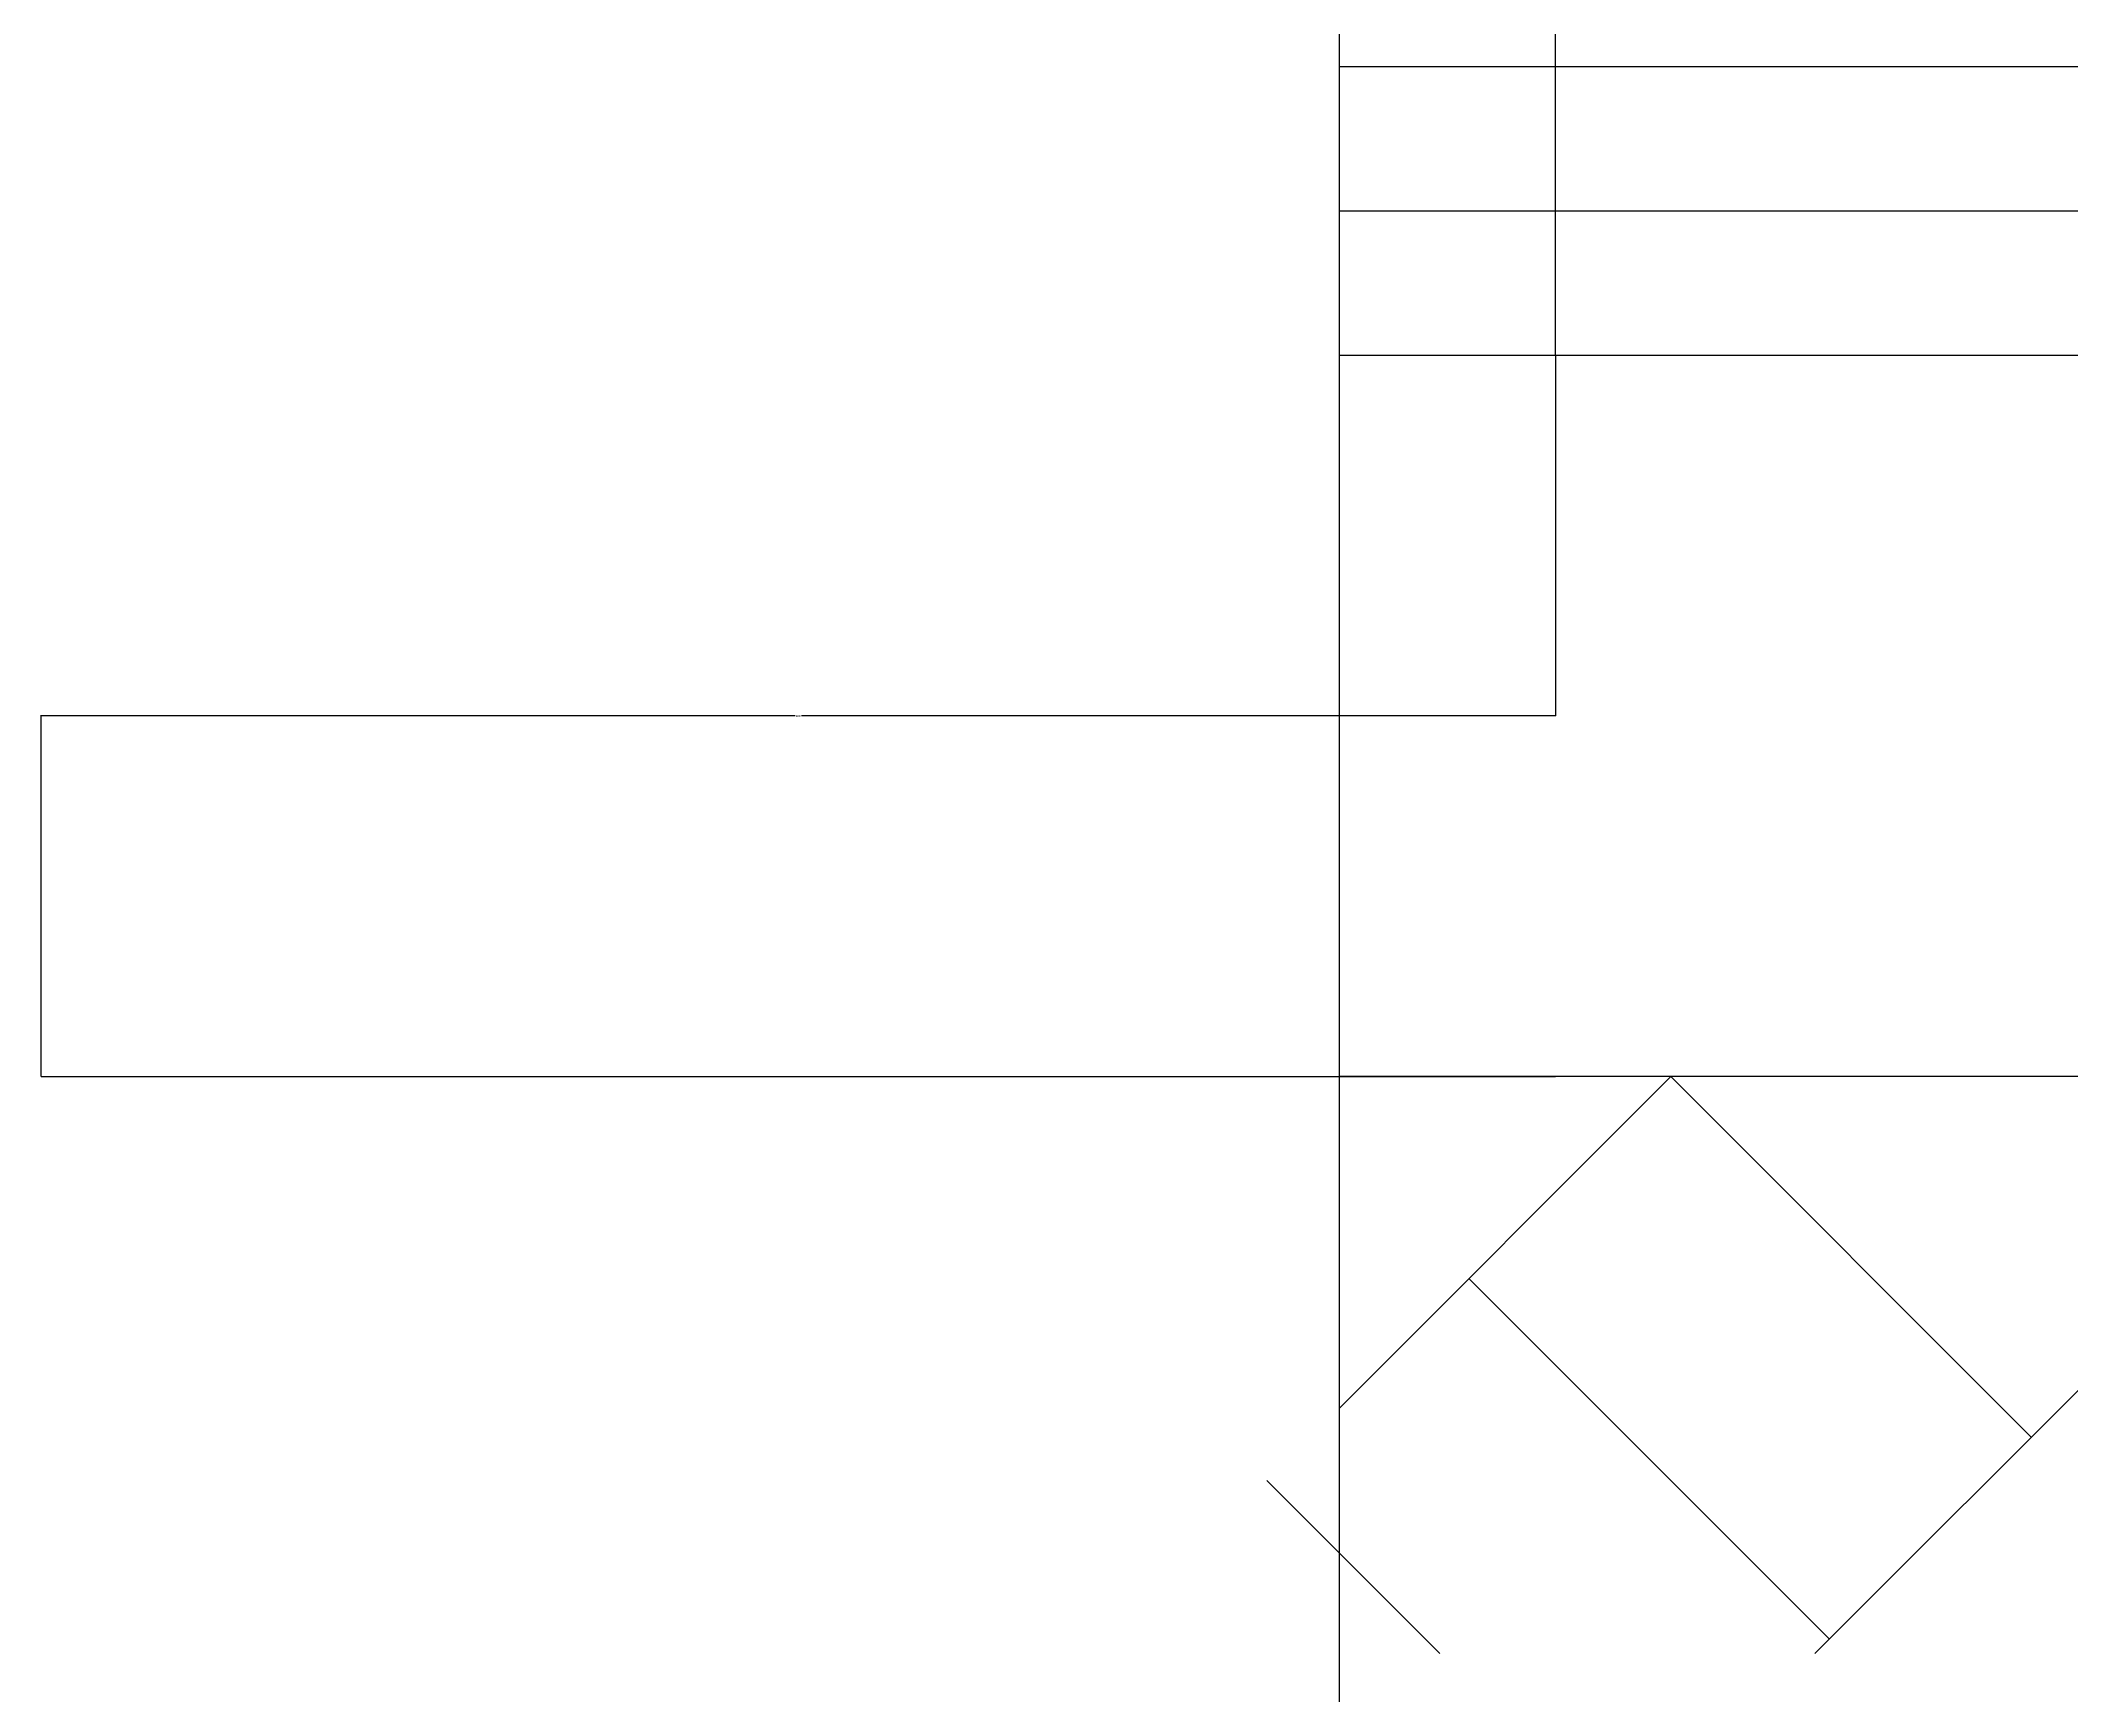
# Model space of a CAD drawing. Header units: metres. Extents: x -29254 to 67342, y -13190 to 112674.
# Drawn here: x -24027 to -23087, y 70471 to 71236 of the extents above; entities that cross this region are included whole.
import ezdxf

# ---------------------------------------------------------------- set-up
doc = ezdxf.new("R2010")
doc.units = ezdxf.units.M
for name, color, linetype in [('DIM', 140, 'Continuous'), ('OTHER', 7, 'Continuous'), ('PUB_HATCH', 7, 'Continuous'), ('Q', 4, 'Continuous')]:
    doc.layers.add(name, color=color, linetype=linetype)
doc.dimstyles.get("Standard").update_dxf_attribs({"dimtxt": 2.5, "dimasz": 2.5, "dimexe": 1.25, "dimexo": 0.625, "dimtad": 1, "dimcen": 2.5, "dimazin": 3, "dimtfac": 1, "dimtmove": 0, "dimatfit": 3})

# ---------------------------------------------------------------- blocks, each defined once
blk = doc.blocks.new('*D72')
for p, q in [((-23326.19, 71610.66), (-23326.44, 71610.66)), ((-23325.94, 71290.67), (-23325.94, 71610.66)), ((-23325.94, 71090.57), (-23325.94, 71610.66)), ((-23325.94, 71610.66), (-23325.94, 71610.66)), ((-23325.69, 71610.66), (-23325.44, 71610.66))]:
    blk.add_line(p, q)
at = {"layer": 'Defpoints'}
for p in [(-23325.94, 71610.66), (-23325.94, 71290.67), (-23325.94, 71090.57)]:
    blk.add_point(p, dxfattribs=at)
at = {"layer": 'DIM', "insert": (-23325.94, 71611.785), "char_height": 1, "attachment_point": 5}
blk.add_mtext('60', dxfattribs=at)
blk = doc.blocks.new('*D75')
for p, q in [((-23325.94, 71090.57), (-23325.94, 70923.82)), ((-23677.615, 70923.82), (-24026.54, 70923.82)), ((-24026.29, 70757.07), (-24026.29, 70923.82)), ((-23325.69, 70923.82), (-23674.615, 70923.82))]:
    blk.add_line(p, q)
at = {"layer": 'Defpoints'}
for p in [(-23325.94, 71090.57), (-23325.94, 70923.82), (-24026.29, 70757.07)]:
    blk.add_point(p, dxfattribs=at)
at = {"layer": 'DIM', "insert": (-23676.115, 70923.82), "char_height": 1, "attachment_point": 5}
blk.add_mtext('100', dxfattribs=at)

msp = doc.modelspace()

# ---------------------------------------------------------------- hatches: boundary and pattern name
h = msp.add_hatch()
h.set_pattern_fill('AN32C', scale=667)
h.set_pattern_definition([(45, (0, 0), (-1497.46, 1497.46), [])])
h.paths.add_polyline_path([(-21792.81, 70757.07), (-21792.81, 71090.57), (-23425.99, 71090.57), (-23425.99, 70757.07), (-23325.94, 70757.07)])

# ---------------------------------------------------------------- linework, layer by layer
for points in [[(-4786.6, 71223.97), (-7285.56, 71223.97), (-7285.56, 68289.17), (-20859.01, 68289.17), (-20859.01, 71223.97), (-23425.99, 71223.97)], [(-4786.6, 71157.27), (-7218.86, 71157.27), (-7218.86, 68222.47), (-20925.71, 68222.47), (-20925.71, 71157.27), (-23425.99, 71157.27)]]:
    msp.add_lwpolyline(points)
at = {"layer": 'DIM'}
msp.add_line((-24026.29, 70757.07), (-23325.94, 70757.07), dxfattribs=at)
at = {"layer": 'OTHER'}
msp.add_line((-23425.99, 72431.16), (-23425.99, 69989.85), dxfattribs=at)
at = {"layer": 'PUB_HATCH'}
for p, q in [((-23425.99, 70603.66), (-23272.58, 70757.07)), ((-23272.58, 70757.07), (-23105.83, 70590.32)), ((-23205.88, 70490.27), (-22939.08, 70757.07)), ((-23365.96, 70663.69), (-23199.21, 70496.94)), ((-23459.34, 70570.31), (-23379.3, 70490.27))]:
    msp.add_line(p, q, dxfattribs=at)
at = {"layer": 'Q'}
for points in [[(-4786.6, 71090.57), (-7152.16, 71090.57), (-7152.16, 68155.77), (-20992.41, 68155.77), (-20992.41, 71090.57), (-23425.99, 71090.57)], [(-21792.81, 70757.07), (-23425.99, 70757.07)]]:
    msp.add_lwpolyline(points, dxfattribs=at)

# ---------------------------------------------------------------- dimensions: what is measured, and where the dimension line sits
at = {"layer": 'DIM'}
for base, p1, p2, text, picture, middle in [((-23325.94, 71610.66), (-23325.94, 71290.67), (-23325.94, 71090.57), '60', '*D72', (-23325.94, 71611.785)), ((-23325.94, 70923.82), (-23325.94, 71090.57), (-24026.29, 70757.07), '100', '*D75', (-23676.115, 70923.82))]:
    dim = msp.add_linear_dim(base=base, p1=p1, p2=p2, text=text, dimstyle='Standard', dxfattribs=at)
    dim.commit()
    dim.dimension.update_dxf_attribs({"geometry": picture, "text_midpoint": middle})

doc.saveas('drawing.dxf')
